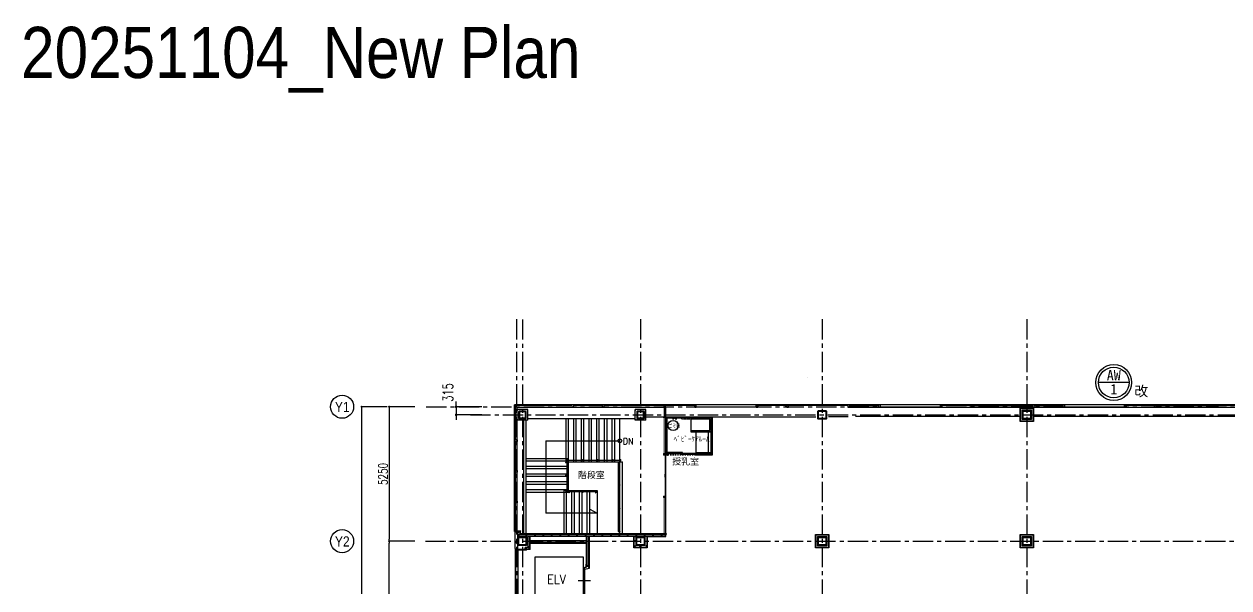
# Model space of a CAD drawing. Extents: x -119186 to 81197, y 1815 to 147180.
# Drawn here: x 212 to 47304, y 40858 to 62880 of the extents above; entities that cross this region are included whole.
import ezdxf
from ezdxf.enums import TextEntityAlignment as Align

# ---------------------------------------------------------------- set-up
doc = ezdxf.new("R2010")
doc.units = 0
doc.header["$LTSCALE"] = 12.7
doc.header["$MEASUREMENT"] = 0
doc.header["$PDMODE"] = 1
doc.header["$PDSIZE"] = -2
doc.linetypes.add('CENTER', pattern=[2, 1.25, -0.25, 0.25, -0.25])
doc.linetypes.add('DASHED1', pattern=[2.5, 1.25, -1.25])
doc.layers.get('0').update_dxf_attribs({"linetype": 'CONTINUOUS'})
doc.layers.get('DEFPOINTS').update_dxf_attribs({"color": 1, "linetype": 'CONTINUOUS'})
for name, color, linetype in [('80_SHELL_TEXT', 7, 'CONTINUOUS'), ('A_寸法', 9, 'CONTINUOUS'), ('A_建具記号', 7, 'CONTINUOUS'), ('A_建築', 8, 'CONTINUOUS'), ('A_建築（下図）', 8, 'CONTINUOUS'), ('A_建築（什器）', 8, 'CONTINUOUS'), ('A_建築（新設・仕上げ）', 2, 'CONTINUOUS'), ('A_建築（軽鉄下地）', 8, 'CONTINUOUS'), ('A_記述', 3, 'CONTINUOUS'), ('A_通り芯', 8, 'CENTER'), ('A_通り記号', 2, 'CENTER'), ('G0-MOJI', 7, 'CONTINUOUS'), ('ZZ-OBJE', 3, 'CONTINUOUS')]:
    doc.layers.add(name, color=color, linetype=linetype)
doc.styles.add('Dim', font='simplex.shx', dxfattribs={"width": 0.7, "bigfont": 'extfont2.shx'})
doc.styles.add('ROMANS', font='romans.shx', dxfattribs={"bigfont": 'bigfont.shx'})
doc.styles.get("Standard").update_dxf_attribs({"font": 'txt', "bigfont": 'BIGFONT.SHX'})
doc.styles.add('Standard-A', font='romans.shx', dxfattribs={"bigfont": 'extfont2.shx'})
doc.styles.add('ゴシック', font='MS Gothic.ttf', dxfattribs={"height": 4})
doc.styles.add('スタイル1', font='MS PGothic.ttf')
doc.styles.add('丸ゴチック', font='HGRSMP.TTF')
doc.dimstyles.new('1-200', dxfattribs={"dimscale": 200, "dimtxt": 3, "dimasz": 1, "dimexe": 1, "dimexo": 1, "dimgap": 1, "dimtad": 1, "dimdec": 0, "dimtxsty": 'Dim', "dimblk": 'DOT', "dimcen": 2.5, "dimadec": 0, "dimazin": 0, "dimtfac": 1, "dimtdec": 0, "dimtix": 1, "dimtmove": 2, "dimatfit": 3, "dimldrblk": '引出線', "dimfxl": 1, "dimlwd": -1, "dimlwe": -1, "dimarcsym": 0})

# ---------------------------------------------------------------- blocks, each defined once
blk = doc.blocks.new('_Dot')
at = {"color": 0, "linetype": 'ByBlock', "lineweight": -2}
blk.add_line((-0.5, 0), (-1, 0), dxfattribs=at)
at = {"color": 0, "linetype": 'ByBlock', "const_width": 0.5}
blk.add_lwpolyline([(-0.25, 0, 1), (0.25, 0, 1)], format="xyb", close=True, dxfattribs=at)
blk = doc.blocks.new('*D7')
at = {"layer": 'A_寸法', "color": 0, "transparency": 16777216}
for p, q in [((15481, 42683), (14481, 42683)), ((14481, 32263), (14481, 42603)), ((15481, 32183), (14481, 32183))]:
    blk.add_line(p, q, dxfattribs=at)
at = {"layer": 'DEFPOINTS', "color": 0, "transparency": 16777216}
for p in [(14481, 42683), (15481, 42683), (15481, 32183)]:
    blk.add_point(p, dxfattribs=at)
at = {"layer": 'A_寸法', "color": 0, "transparency": 16777216, "xscale": 80, "yscale": 80, "zscale": 80}
for p, rotation in [((14481, 42683), 90), ((14481, 32183), 270)]:
    blk.add_blockref('_Dot', p, dxfattribs=dict(at, rotation=rotation))
at = {"layer": 'A_寸法', "color": 0, "transparency": 16777216, "insert": (14241, 37433), "char_height": 360, "attachment_point": 5, "rotation": 90, "style": 'Dim'}
blk.add_mtext('10500', dxfattribs=at)
blk = doc.blocks.new('引出線')
at = {"color": 0, "linetype": 'ByBlock'}
for points in [[(0, 0), (-1.96, -0.4)], [(-1, 0), (0, 0)]]:
    blk.add_lwpolyline(points, dxfattribs=at)
blk = doc.blocks.new('*D8')
at = {"layer": 'A_寸法', "color": 0, "transparency": 16777216}
for p, q in [((15481, 47933), (14481, 47933)), ((14481, 47853), (14481, 42763)), ((15481, 42683), (14481, 42683))]:
    blk.add_line(p, q, dxfattribs=at)
at = {"layer": 'DEFPOINTS', "color": 0, "transparency": 16777216}
for p in [(15481, 47933), (14481, 42683), (15481, 42683)]:
    blk.add_point(p, dxfattribs=at)
at = {"layer": 'A_寸法', "color": 0, "transparency": 16777216, "xscale": 80, "yscale": 80, "zscale": 80}
for p, rotation in [((14481, 47933), 90), ((14481, 42683), 270)]:
    blk.add_blockref('_Dot', p, dxfattribs=dict(at, rotation=rotation))
at = {"layer": 'A_寸法', "color": 0, "transparency": 16777216, "insert": (14241, 45308), "char_height": 360, "attachment_point": 5, "rotation": 90, "style": 'Dim'}
blk.add_mtext('5250', dxfattribs=at)
blk = doc.blocks.new('*D9')
at = {"layer": 'A_寸法', "color": 0, "transparency": 16777216}
for p, q in [((14404, 47933), (13404, 47933)), ((13404, 47853), (13404, 21013)), ((14404, 20933), (13404, 20933))]:
    blk.add_line(p, q, dxfattribs=at)
at = {"layer": 'DEFPOINTS', "color": 0, "transparency": 16777216}
for p in [(14404, 47933), (13404, 20933), (14404, 20933)]:
    blk.add_point(p, dxfattribs=at)
at = {"layer": 'A_寸法', "color": 0, "transparency": 16777216, "xscale": 80, "yscale": 80, "zscale": 80}
for p, rotation in [((13404, 47933), 90), ((13404, 20933), 270)]:
    blk.add_blockref('_Dot', p, dxfattribs=dict(at, rotation=rotation))
at = {"layer": 'A_寸法', "color": 0, "transparency": 16777216, "insert": (13164, 34433), "char_height": 360, "attachment_point": 5, "rotation": 90, "style": 'Dim'}
blk.add_mtext('27000', dxfattribs=at)
blk = doc.blocks.new('*D10')
at = {"layer": 'A_寸法', "color": 0, "transparency": 16777216}
for p, q in [((17099, 48033), (17099, 48133)), ((18099, 47933), (17099, 47933)), ((17099, 47933), (17099, 47618)), ((18099, 47618), (17099, 47618)), ((17099, 47518), (17099, 47418))]:
    blk.add_line(p, q, dxfattribs=at)
at = {"layer": 'DEFPOINTS', "color": 0, "transparency": 16777216}
for p in [(17099, 47618), (18099, 47933), (18099, 47618)]:
    blk.add_point(p, dxfattribs=at)
at = {"layer": 'A_寸法', "color": 0, "transparency": 16777216, "xscale": 100, "yscale": 100, "zscale": 100}
for p, rotation in [((17099, 47933), 270), ((17099, 47618), 90)]:
    blk.add_blockref('_Dot', p, dxfattribs=dict(at, rotation=rotation))
at = {"layer": 'A_寸法', "color": 0, "transparency": 16777216, "insert": (16779, 48491), "char_height": 400, "attachment_point": 5, "rotation": 90, "style": 'Dim'}
blk.add_mtext('315', dxfattribs=at)

msp = doc.modelspace()

# ---------------------------------------------------------------- linework, layer by layer
at = {"layer": 'A_建具記号'}
msp.add_line((43402.6, 48880.9), (42202.6, 48880.9), dxfattribs=at)
for radius in [700.2, 600]:
    msp.add_circle((42802.6, 48880.9), radius, dxfattribs=at)
at = {"layer": 'A_建築', "color": 8, "lineweight": 13}
for points in [[(25231.1, 46102.7), (25231.1, 47507.6)], [(25275.1, 45302.6), (25275.1, 46042.7)], [(25275.1, 45182.7), (25275.1, 44442.6)], [(25231.1, 44382.7), (25231.1, 42977.7)]]:
    msp.add_lwpolyline(points, dxfattribs=at)
at = {"layer": 'A_建築', "color": 8, "lineweight": 25}
msp.add_lwpolyline([(25296.2, 42977.7), (25296.2, 47507.6)], dxfattribs=at)
at = {"layer": 'A_建築', "color": 8, "lineweight": 13}
for points in [[(25206.2, 46102.7), (25247.6, 46102.7), (25247.6, 46042.7), (25206.2, 46042.7)], [(25254.1, 46102.7), (25296.2, 46102.7), (25296.2, 46042.7), (25254.1, 46042.7)], [(25296.2, 45182.7), (25296.2, 45242.7), (25254.1, 45242.7), (25296.2, 45242.7), (25296.2, 45302.6), (25254.1, 45302.6), (25254.1, 45242.7), (25254.1, 45182.7)], [(25206.2, 44382.7), (25247.6, 44382.7), (25247.6, 44442.6), (25206.2, 44442.6)], [(25254.1, 44382.7), (25296.2, 44382.7), (25296.2, 44442.6), (25254.1, 44442.6)]]:
    msp.add_lwpolyline(points, close=True, dxfattribs=at)
at = {"layer": 'A_建築', "color": 8}
for centre, end in [((30833.8, 49065.6), 138.4786), ((25306.2, 45339.1), 180)]:
    msp.add_arc(centre, 0.5, 90, end, dxfattribs=at)
at = {"layer": 'A_建築（下図）', "color": 8, "linetype": 'Continuous'}
for p, q in [((67556.2, 48002.6), (19386.2, 48002.6)), ((19386.2, 43092.6), (19386.2, 48002.6)), ((19416.2, 46642.6), (19416.2, 47942.6)), ((21626.2, 47982.6), (19446.2, 47982.6)), ((19481.4, 47802.6), (19481.4, 47827.6)), ((19901.4, 47827.6), (19481.4, 47827.6)), ((19496.4, 47802.6), (19481.4, 47802.6)), ((19481.4, 47447.6), (19481.4, 47787.6)), ((19496.4, 47787.6), (19481.4, 47787.6)), ((22826.2, 47902.6), (19486.2, 47902.6)), ((19486.2, 47827.6), (19486.2, 47902.6)), ((19496.4, 47787.6), (19496.4, 47802.6)), ((19901.4, 47802.6), (19886.4, 47802.6)), ((19886.4, 47787.6), (19886.4, 47802.6)), ((19901.4, 47787.6), (19886.4, 47787.6)), ((19901.4, 47802.6), (19901.4, 47827.6)), ((19901.4, 47447.6), (19901.4, 47787.6)), ((21686.2, 48002.6), (21626.2, 48002.6)), ((21686.2, 47902.6), (21626.2, 47902.6)), ((21686.2, 47902.6), (21686.2, 48002.6)), ((21686.2, 47902.6), (21686.2, 48002.6)), ((22826.2, 47982.6), (21686.2, 47982.6)), ((22886.2, 48002.6), (22826.2, 48002.6)), ((22826.2, 47902.6), (22826.2, 48002.6)), ((22886.2, 47902.6), (22826.2, 47902.6)), ((22886.2, 47902.6), (22886.2, 48002.6)), ((22886.2, 47902.6), (22886.2, 48002.6)), ((25226.2, 47982.6), (22886.2, 47982.6)), ((25226.2, 47902.6), (22886.2, 47902.6)), ((24096.2, 47802.6), (24096.2, 47827.6)), ((24516.2, 47827.6), (24096.2, 47827.6)), ((24111.2, 47802.6), (24096.2, 47802.6)), ((24096.2, 47447.6), (24096.2, 47787.6)), ((24111.2, 47787.6), (24096.2, 47787.6)), ((24111.2, 47787.6), (24111.2, 47802.6)), ((24516.2, 47802.6), (24501.2, 47802.6)), ((24501.2, 47787.6), (24501.2, 47802.6)), ((24516.2, 47787.6), (24501.2, 47787.6)), ((24516.2, 47802.6), (24516.2, 47827.6)), ((24516.2, 47447.6), (24516.2, 47787.6)), ((25286.2, 48002.6), (25226.2, 48002.6)), ((25226.2, 47902.6), (25226.2, 48002.6)), ((25286.2, 47902.6), (25226.2, 47902.6)), ((25226.2, 47902.6), (25226.2, 47542.6)), ((25286.2, 47902.6), (25286.2, 48002.6)), ((25286.2, 47902.6), (25286.2, 48002.6)), ((26426.2, 47982.6), (25286.2, 47982.6)), ((25286.2, 47902.6), (25286.2, 47542.6)), ((26486.2, 48002.6), (26426.2, 48002.6)), ((26426.2, 47902.6), (26426.2, 48002.6)), ((26426.2, 47972.6), (26426.2, 48002.6)), ((26426.2, 47972.6), (26426.2, 48002.6)), ((26426.2, 48002.6), (26426.2, 47972.6)), ((26486.2, 47902.6), (26426.2, 47902.6)), ((26486.2, 47902.6), (26486.2, 48002.6)), ((26486.2, 47902.6), (26486.2, 48002.6)), ((28826.2, 47922.6), (26486.2, 47922.6)), ((28826.2, 47972.6), (28826.2, 48002.6)), ((28886.2, 48002.6), (28826.2, 48002.6)), ((28886.2, 47972.6), (28826.2, 47972.6)), ((28886.2, 47962.6), (28826.2, 47962.6)), ((28826.2, 47902.6), (28826.2, 47962.6)), ((28886.2, 47902.6), (28826.2, 47902.6)), ((28886.2, 47972.6), (28886.2, 48002.6)), ((28886.2, 47972.6), (28886.2, 48002.6)), ((28886.2, 48002.6), (28886.2, 47972.6)), ((29966.2, 47987.6), (28886.2, 47987.6)), ((28886.2, 47902.6), (28886.2, 47962.6)), ((28886.2, 47902.6), (28886.2, 47962.6)), ((28886.2, 47962.6), (28886.2, 47902.6)), ((29966.2, 47972.6), (29966.2, 48002.6)), ((30026.2, 48002.6), (29966.2, 48002.6)), ((30026.2, 47972.6), (29966.2, 47972.6)), ((30086.2, 48002.6), (30026.2, 48002.6)), ((30026.2, 47902.6), (30026.2, 48002.6)), ((30026.2, 47972.6), (30026.2, 48002.6)), ((30026.2, 47972.6), (30026.2, 48002.6)), ((30026.2, 48002.6), (30026.2, 47972.6)), ((30086.2, 47902.6), (30026.2, 47902.6)), ((30086.2, 47902.6), (30086.2, 48002.6)), ((30086.2, 47902.6), (30086.2, 48002.6)), ((32426.2, 47982.6), (30086.2, 47982.6)), ((31256.2, 47750.6), (31273.2, 47767.6)), ((31256.2, 47484.6), (31256.2, 47750.6)), ((31268.2, 47750.6), (31273.2, 47755.6)), ((31268.2, 47484.6), (31268.2, 47750.6)), ((31273.2, 47767.6), (31539.2, 47767.6)), ((31273.2, 47755.6), (31539.2, 47755.6)), ((31539.2, 47767.6), (31556.2, 47750.6)), ((31539.2, 47755.6), (31544.2, 47750.6)), ((31544.2, 47750.6), (31544.2, 47484.6)), ((31556.2, 47750.6), (31556.2, 47484.6)), ((32486.2, 48002.6), (32426.2, 48002.6)), ((32426.2, 47902.6), (32426.2, 48002.6)), ((32486.2, 47902.6), (32426.2, 47902.6)), ((32486.2, 47902.6), (32486.2, 48002.6)), ((32486.2, 47902.6), (32486.2, 48002.6)), ((32486.2, 47982.6), (33626.2, 47982.6)), ((67556.2, 47902.6), (32486.2, 47902.6)), ((33686.2, 48002.6), (33626.2, 48002.6)), ((33626.2, 47902.6), (33626.2, 48002.6)), ((33686.2, 47902.6), (33626.2, 47902.6)), ((33686.2, 47902.6), (33686.2, 48002.6)), ((33686.2, 47902.6), (33686.2, 48002.6)), ((36026.2, 47922.6), (33686.2, 47922.6)), ((36026.2, 47972.6), (36026.2, 48002.6)), ((36086.2, 48002.6), (36026.2, 48002.6)), ((36086.2, 47972.6), (36026.2, 47972.6)), ((36086.2, 47962.6), (36026.2, 47962.6)), ((36026.2, 47902.6), (36026.2, 47962.6)), ((36086.2, 47902.6), (36026.2, 47902.6)), ((36086.2, 47972.6), (36086.2, 48002.6)), ((36086.2, 47972.6), (36086.2, 48002.6)), ((36086.2, 48002.6), (36086.2, 47972.6)), ((37166.2, 47987.6), (36086.2, 47987.6)), ((36086.2, 47902.6), (36086.2, 47962.6)), ((36086.2, 47902.6), (36086.2, 47962.6)), ((36086.2, 47962.6), (36086.2, 47902.6)), ((37166.2, 47972.6), (37166.2, 48002.6)), ((37226.2, 48002.6), (37166.2, 48002.6)), ((37226.2, 47972.6), (37166.2, 47972.6)), ((37286.2, 48002.6), (37226.2, 48002.6)), ((37226.2, 47902.6), (37226.2, 48002.6)), ((37226.2, 47972.6), (37226.2, 48002.6)), ((37226.2, 47972.6), (37226.2, 48002.6)), ((37226.2, 48002.6), (37226.2, 47972.6)), ((37286.2, 47902.6), (37226.2, 47902.6)), ((37286.2, 47902.6), (37286.2, 48002.6)), ((37286.2, 47902.6), (37286.2, 48002.6)), ((37286.2, 47982.6), (39626.2, 47982.6)), ((39256.2, 47750.6), (39273.2, 47767.6)), ((39256.2, 47484.6), (39256.2, 47750.6)), ((39268.2, 47750.6), (39273.2, 47755.6)), ((39268.2, 47484.6), (39268.2, 47750.6)), ((39273.2, 47767.6), (39539.2, 47767.6)), ((39273.2, 47755.6), (39539.2, 47755.6)), ((39539.2, 47767.6), (39556.2, 47750.6)), ((39539.2, 47755.6), (39544.2, 47750.6)), ((39544.2, 47750.6), (39544.2, 47484.6)), ((39556.2, 47750.6), (39556.2, 47484.6)), ((39686.2, 48002.6), (39626.2, 48002.6)), ((39626.2, 47902.6), (39626.2, 48002.6)), ((39686.2, 47902.6), (39626.2, 47902.6)), ((39686.2, 47902.6), (39686.2, 48002.6)), ((39686.2, 47902.6), (39686.2, 48002.6)), ((39686.2, 47982.6), (40826.2, 47982.6)), ((40886.2, 48002.6), (40826.2, 48002.6)), ((40826.2, 47902.6), (40826.2, 48002.6)), ((40886.2, 47902.6), (40826.2, 47902.6)), ((40886.2, 47902.6), (40886.2, 48002.6)), ((40886.2, 47902.6), (40886.2, 48002.6)), ((43226.2, 47922.6), (40886.2, 47922.6)), ((43226.2, 47972.6), (43226.2, 48002.6)), ((43286.2, 48002.6), (43226.2, 48002.6)), ((43286.2, 47972.6), (43226.2, 47972.6)), ((43286.2, 47962.6), (43226.2, 47962.6)), ((43226.2, 47902.6), (43226.2, 47962.6)), ((43286.2, 47902.6), (43226.2, 47902.6)), ((43286.2, 47972.6), (43286.2, 48002.6)), ((43286.2, 47972.6), (43286.2, 48002.6)), ((43286.2, 48002.6), (43286.2, 47972.6)), ((44366.2, 47987.6), (43286.2, 47987.6)), ((43286.2, 47902.6), (43286.2, 47962.6)), ((43286.2, 47902.6), (43286.2, 47962.6)), ((43286.2, 47962.6), (43286.2, 47902.6)), ((44366.2, 47972.6), (44366.2, 48002.6)), ((44426.2, 48002.6), (44366.2, 48002.6)), ((44426.2, 47972.6), (44366.2, 47972.6)), ((44486.2, 48002.6), (44426.2, 48002.6)), ((44426.2, 47902.6), (44426.2, 48002.6)), ((44426.2, 47972.6), (44426.2, 48002.6)), ((44426.2, 47972.6), (44426.2, 48002.6)), ((44426.2, 48002.6), (44426.2, 47972.6)), ((44486.2, 47902.6), (44426.2, 47902.6)), ((44486.2, 47902.6), (44486.2, 48002.6)), ((44486.2, 47902.6), (44486.2, 48002.6)), ((44486.2, 47982.6), (46826.2, 47982.6)), ((46886.2, 48002.6), (46826.2, 48002.6)), ((46826.2, 47902.6), (46826.2, 48002.6)), ((46886.2, 47902.6), (46826.2, 47902.6)), ((46886.2, 47902.6), (46886.2, 48002.6)), ((46886.2, 47902.6), (46886.2, 48002.6)), ((48026.2, 47982.6), (46886.2, 47982.6)), ((19496.4, 47447.6), (19481.4, 47447.6)), ((19481.4, 47407.6), (19481.4, 47432.6)), ((19496.4, 47432.6), (19481.4, 47432.6)), ((19901.4, 47407.6), (19481.4, 47407.6)), ((19486.2, 43092.6), (19486.2, 47407.6)), ((19496.4, 47447.6), (19496.4, 47432.6)), ((19826.2, 47407.6), (19826.2, 42965.1)), ((19901.4, 47447.6), (19886.4, 47447.6)), ((19886.4, 47447.6), (19886.4, 47432.6)), ((19901.4, 47432.6), (19886.4, 47432.6)), ((19891.2, 47472.6), (24096.2, 47472.6)), ((19901.4, 47407.6), (19901.4, 47432.6)), ((21396.2, 45778.6), (21396.2, 47472.6)), ((21696.2, 45778.6), (21696.2, 47472.6)), ((21996.2, 45778.6), (21996.2, 47472.6)), ((22296.2, 45778.6), (22296.2, 47472.6)), ((22596.2, 45778.6), (22596.2, 47472.6)), ((22896.2, 45778.6), (22896.2, 47472.6)), ((23196.2, 45778.6), (23196.2, 47472.6)), ((23496.2, 42965.1), (23496.2, 47472.6)), ((24111.2, 47447.6), (24096.2, 47447.6)), ((24096.2, 47407.6), (24096.2, 47432.6)), ((24111.2, 47432.6), (24096.2, 47432.6)), ((24516.2, 47407.6), (24096.2, 47407.6)), ((24111.2, 47447.6), (24111.2, 47432.6)), ((24516.2, 47447.6), (24501.2, 47447.6)), ((24501.2, 47447.6), (24501.2, 47432.6)), ((24516.2, 47432.6), (24501.2, 47432.6)), ((24516.2, 47542.6), (25186.2, 47542.6)), ((24516.2, 47407.6), (24516.2, 47432.6)), ((25186.2, 47507.6), (25186.2, 47542.6)), ((25186.2, 47542.6), (25306.2, 47542.6)), ((25306.2, 47507.6), (25186.2, 47507.6)), ((25246.2, 47542.6), (25288.2, 47542.6)), ((25306.2, 47542.6), (25306.2, 47507.6)), ((25306.2, 47542.6), (31156.2, 47542.6)), ((31273.2, 47467.6), (31256.2, 47484.6)), ((31273.2, 47479.6), (31268.2, 47484.6)), ((31539.2, 47479.6), (31273.2, 47479.6)), ((31539.2, 47467.6), (31273.2, 47467.6)), ((31556.2, 47484.6), (31539.2, 47467.6)), ((31544.2, 47484.6), (31539.2, 47479.6)), ((31539.2, 47479.6), (31539.2, 47479.6)), ((31539.2, 47467.6), (31539.2, 47467.6)), ((31651.2, 47552.6), (32426.2, 47552.6)), ((39171.2, 47552.6), (32711.2, 47552.6)), ((39273.2, 47467.6), (39256.2, 47484.6)), ((39273.2, 47479.6), (39268.2, 47484.6)), ((39539.2, 47479.6), (39273.2, 47479.6)), ((39539.2, 47467.6), (39273.2, 47467.6)), ((39556.2, 47484.6), (39539.2, 47467.6)), ((39544.2, 47484.6), (39539.2, 47479.6)), ((39539.2, 47479.6), (39539.2, 47479.6)), ((39539.2, 47467.6), (39539.2, 47467.6)), ((49371.2, 47552.6), (39641.2, 47552.6)), ((19386.2, 46642.6), (19386.2, 46582.6)), ((19486.2, 46642.6), (19386.2, 46642.6)), ((19486.2, 46642.6), (19386.2, 46642.6)), ((19486.2, 46642.6), (19486.2, 46582.6)), ((19486.2, 46582.6), (19386.2, 46582.6)), ((19416.2, 43092.6), (19416.2, 46582.6)), ((21396.2, 45802.6), (19826.2, 45802.6)), ((21376.2, 45754.6), (21376.2, 45742.6)), ((21436.2, 45754.6), (21376.2, 45754.6)), ((21436.2, 45742.6), (21376.2, 45742.6)), ((21396.2, 45784.6), (23496.2, 45784.6)), ((21396.2, 45778.6), (23496.2, 45778.6)), ((21426.2, 45878.6), (21438.2, 45878.6)), ((21426.2, 45818.6), (21426.2, 45878.6)), ((21426.2, 45818.6), (21438.2, 45818.6)), ((21426.2, 45742.6), (21426.2, 44647.1)), ((21436.2, 45754.6), (21436.2, 45742.6)), ((21436.2, 45742.6), (21436.2, 44647.1)), ((21438.2, 45818.6), (21438.2, 45878.6)), ((22026.2, 45838.6), (21438.2, 45838.6)), ((22026.2, 45828.6), (21438.2, 45828.6)), ((21470.2, 45778.6), (21470.2, 44585.1)), ((21476.2, 45778.6), (21476.2, 44585.1)), ((22026.2, 45878.6), (22038.2, 45878.6)), ((22026.2, 45818.6), (22026.2, 45878.6)), ((22026.2, 45818.6), (22038.2, 45818.6)), ((22038.2, 45818.6), (22038.2, 45878.6)), ((22626.2, 45838.6), (22038.2, 45838.6)), ((22626.2, 45828.6), (22038.2, 45828.6)), ((22626.2, 45878.6), (22638.2, 45878.6)), ((22626.2, 45818.6), (22626.2, 45878.6)), ((22626.2, 45818.6), (22638.2, 45818.6)), ((22638.2, 45818.6), (22638.2, 45878.6)), ((23226.2, 45838.6), (22638.2, 45838.6)), ((23226.2, 45828.6), (22638.2, 45828.6)), ((23226.2, 45878.6), (23238.2, 45878.6)), ((23226.2, 45818.6), (23226.2, 45878.6)), ((23226.2, 45818.6), (23238.2, 45818.6)), ((23238.2, 45818.6), (23238.2, 45878.6)), ((23526.2, 45838.6), (23238.2, 45838.6)), ((23526.2, 45828.6), (23238.2, 45828.6)), ((23436.2, 45777.1), (23436.2, 45765.1)), ((23436.2, 45777.1), (23496.2, 45777.1)), ((23436.2, 45765.1), (23496.2, 45765.1)), ((23446.2, 44877.1), (23446.2, 45765.1)), ((23456.2, 44877.1), (23456.2, 45765.1)), ((23496.2, 45777.1), (23496.2, 45765.1)), ((23526.2, 45878.6), (23538.2, 45878.6)), ((23526.2, 45818.6), (23526.2, 45878.6)), ((23526.2, 45818.6), (23538.2, 45818.6)), ((23538.2, 45818.6), (23538.2, 45878.6)), ((19386.2, 45442.6), (19386.2, 45382.6)), ((19486.2, 45442.6), (19386.2, 45442.6)), ((19486.2, 45442.6), (19386.2, 45442.6)), ((19486.2, 45382.6), (19386.2, 45382.6)), ((19486.2, 45442.6), (19486.2, 45382.6)), ((21470.2, 45502.6), (19826.2, 45502.6)), ((21376.2, 45264.6), (21376.2, 45252.6)), ((21436.2, 45264.6), (21376.2, 45264.6)), ((21436.2, 45252.6), (21376.2, 45252.6)), ((21436.2, 45264.6), (21436.2, 45252.6)), ((21476.2, 45202.6), (19826.2, 45202.6)), ((21476.2, 44902.6), (19826.2, 44902.6)), ((23436.2, 44877.1), (23436.2, 44865.1)), ((23436.2, 44877.1), (23496.2, 44877.1)), ((23436.2, 44865.1), (23496.2, 44865.1)), ((23446.2, 43977.1), (23446.2, 44865.1)), ((23456.2, 43977.1), (23456.2, 44865.1)), ((23496.2, 44877.1), (23496.2, 44865.1)), ((21476.2, 44585.1), (19836.2, 44585.1)), ((21376.2, 44647.1), (21376.2, 44635.1)), ((21436.2, 44647.1), (21376.2, 44647.1)), ((21436.2, 44635.1), (21376.2, 44635.1)), ((21406.2, 44585.1), (21406.2, 42965.1)), ((21436.2, 44647.1), (21436.2, 44635.1)), ((21476.2, 44665.1), (22606.2, 44665.1)), ((21476.2, 44659.1), (22606.2, 44659.1)), ((21518.2, 44625.1), (21506.2, 44625.1)), ((21506.2, 44625.1), (21506.2, 44565.1)), ((21518.2, 44565.1), (21506.2, 44565.1)), ((21518.2, 44625.1), (21518.2, 44565.1)), ((22026.2, 44615.1), (21518.2, 44615.1)), ((22026.2, 44605.1), (21518.2, 44605.1)), ((21706.2, 44665.1), (21706.2, 42965.1)), ((22006.2, 44665.1), (22006.2, 42965.1)), ((22026.2, 44625.1), (22038.2, 44625.1)), ((22026.2, 44625.1), (22026.2, 44565.1)), ((22026.2, 44565.1), (22038.2, 44565.1)), ((22038.2, 44625.1), (22038.2, 44565.1)), ((22544.2, 44615.1), (22038.2, 44615.1)), ((22544.2, 44605.1), (22038.2, 44605.1)), ((22306.2, 44665.1), (22306.2, 42965.1)), ((22544.2, 44625.1), (22556.2, 44625.1)), ((22544.2, 44625.1), (22544.2, 44565.1)), ((22544.2, 44565.1), (22556.2, 44565.1)), ((22556.2, 44625.1), (22556.2, 44565.1)), ((22606.2, 44665.1), (22606.2, 42965.1)), ((19416.2, 44242.6), (19386.2, 44242.6)), ((19416.2, 44242.6), (19386.2, 44242.6)), ((19386.2, 44242.6), (19416.2, 44242.6)), ((19386.2, 44242.6), (19386.2, 44182.6)), ((19416.2, 44182.6), (19386.2, 44182.6)), ((19416.2, 44242.6), (19416.2, 44182.6)), ((19426.2, 44242.6), (19426.2, 44182.6)), ((19486.2, 44242.6), (19426.2, 44242.6)), ((19486.2, 44242.6), (19426.2, 44242.6)), ((19426.2, 44242.6), (19486.2, 44242.6)), ((19486.2, 44182.6), (19426.2, 44182.6)), ((19486.2, 44242.6), (19486.2, 44182.6)), ((23436.2, 43977.1), (23436.2, 43965.1)), ((23436.2, 43977.1), (23496.2, 43977.1)), ((23436.2, 43965.1), (23496.2, 43965.1)), ((23446.2, 43077.1), (23446.2, 43965.1)), ((23456.2, 43077.1), (23456.2, 43965.1)), ((23496.2, 43977.1), (23496.2, 43965.1)), ((19386.2, 43057.6), (19386.2, 43092.6)), ((19486.2, 43092.6), (19386.2, 43092.6)), ((19416.2, 43092.6), (19386.2, 43092.6)), ((19416.2, 43092.6), (19386.2, 43092.6)), ((19386.2, 43092.6), (19416.2, 43092.6)), ((19486.2, 43057.6), (19386.2, 43057.6)), ((19486.2, 43057.6), (19386.2, 43057.6)), ((19406.2, 43034.6), (19414.2, 43042.6)), ((19406.2, 42390.6), (19406.2, 43034.6)), ((19414.2, 43042.6), (19498.2, 43042.6)), ((19486.2, 43057.6), (19486.2, 43092.6)), ((19486.2, 43092.6), (19626.2, 43092.6)), ((19486.2, 43067.6), (19626.2, 43067.6)), ((19498.2, 43042.6), (19506.2, 43034.6)), ((19506.2, 42390.6), (19506.2, 43034.6)), ((25186.2, 42945.1), (19506.2, 42945.1)), ((25283.7, 42880.1), (19506.2, 42880.1)), ((19596.2, 42945.1), (19596.2, 43067.6)), ((19604.2, 42945.1), (19604.2, 43067.6)), ((25186.2, 42953.1), (19604.2, 42953.1)), ((19616.2, 42965.1), (19616.2, 43067.6)), ((25186.2, 42965.1), (19616.2, 42965.1)), ((19626.2, 43067.6), (19626.2, 43092.6)), ((19918.7, 42430.1), (19918.7, 42880.1)), ((19983.7, 42365.1), (19983.7, 42880.1)), ((19996.2, 42352.6), (19996.2, 42867.6)), ((24046.2, 42867.6), (19996.2, 42867.6)), ((23436.2, 43077.1), (23436.2, 43065.1)), ((23436.2, 43077.1), (23496.2, 43077.1)), ((23436.2, 43065.1), (23496.2, 43065.1)), ((23496.2, 43077.1), (23496.2, 43065.1)), ((24046.2, 42422.6), (24046.2, 42867.6)), ((24058.7, 42500.1), (24058.7, 42880.1)), ((24553.7, 42880.1), (24553.7, 42435.1)), ((24566.2, 42867.6), (24566.2, 42422.6)), ((24566.2, 42867.6), (25296.2, 42867.6)), ((25186.2, 42942.6), (25186.2, 42977.6)), ((25186.2, 42977.6), (25306.2, 42977.6)), ((25306.2, 42942.6), (25186.2, 42942.6)), ((25283.7, 42880.1), (25283.7, 42942.6)), ((25296.2, 42867.6), (25296.2, 42942.6)), ((25306.2, 42977.6), (25306.2, 42942.6)), ((19406.2, 42701.5), (19506.2, 42601.5)), ((19406.2, 42657.1), (19506.2, 42557.1)), ((19406.2, 42390.6), (19414.2, 42382.6)), ((19498.2, 42382.6), (19506.2, 42390.6)), ((19918.7, 42430.1), (19798.8, 42430.1)), ((19798.8, 42365.1), (19798.8, 42430.1)), ((24566.2, 42422.6), (24046.2, 42422.6)), ((24553.7, 42435.1), (24058.7, 42435.1)), ((19406.2, 42367.6), (19406.2, 42332.6)), ((19506.2, 42367.6), (19406.2, 42367.6)), ((19506.2, 42332.6), (19406.2, 42332.6)), ((19506.2, 42332.6), (19406.2, 42332.6)), ((19406.2, 42332.6), (19406.2, 38832.6)), ((19414.2, 42382.6), (19498.2, 42382.6)), ((19436.2, 38832.6), (19436.2, 42332.6)), ((19506.2, 42367.6), (19506.2, 42332.6)), ((19846.2, 42352.6), (19506.2, 42352.6)), ((19846.2, 42332.6), (19506.2, 42332.6)), ((19506.2, 42332.6), (19506.2, 38832.6)), ((19983.7, 42365.1), (19798.8, 42365.1)), ((19798.8, 42352.6), (19798.8, 42365.1)), ((19996.2, 42352.6), (19798.8, 42352.6)), ((19846.2, 42332.6), (19846.2, 42352.6)), ((20190.2, 42074.8), (22065.2, 42074.8)), ((20190.2, 40274.8), (20190.2, 42074.8)), ((22065.2, 42074.8), (22065.2, 40274.8)), ((22116.2, 41668.8), (22116.2, 40614.8)), ((19406.2, 41182.6), (19406.2, 41122.6)), ((19506.2, 41182.6), (19406.2, 41182.6)), ((19506.2, 41182.6), (19406.2, 41182.6)), ((19406.2, 41182.6), (19406.2, 41122.6)), ((19506.2, 41182.6), (19406.2, 41182.6)), ((19506.2, 41182.6), (19406.2, 41182.6)), ((19506.2, 41122.6), (19406.2, 41122.6)), ((19506.2, 41122.6), (19406.2, 41122.6)), ((19506.2, 41182.6), (19506.2, 41122.6)), ((19506.2, 41182.6), (19506.2, 41122.6)), ((21870.2, 41141.8), (22350.2, 41141.8))]:
    msp.add_line(p, q, dxfattribs=at)
at = {"layer": 'A_建築（下図）', "color": 8}
for p, q in [((31231.2, 47767.6), (31256.2, 47792.6)), ((31231.2, 47467.6), (31231.2, 47767.6)), ((31256.2, 47792.6), (31556.2, 47792.6)), ((31256.2, 47792.6), (31256.2, 47792.6)), ((31556.2, 47792.6), (31581.2, 47767.6)), ((31581.2, 47767.6), (31581.2, 47467.6)), ((39231.2, 47767.6), (39256.2, 47792.6)), ((39231.2, 47467.6), (39231.2, 47767.6)), ((39256.2, 47792.6), (39556.2, 47792.6)), ((39256.2, 47792.6), (39256.2, 47792.6)), ((39556.2, 47792.6), (39581.2, 47767.6)), ((39581.2, 47767.6), (39581.2, 47467.6)), ((19726.2, 47407.6), (19726.2, 42965.1)), ((21496.2, 45802.6), (21496.2, 47472.6)), ((21796.2, 45778.6), (21796.2, 47472.6)), ((22096.2, 45778.6), (22096.2, 47472.6)), ((22396.2, 45778.6), (22396.2, 47472.6)), ((22696.2, 45778.6), (22696.2, 47472.6)), ((22996.2, 45778.6), (22996.2, 47472.6)), ((23296.2, 45778.6), (23296.2, 47472.6)), ((31256.2, 47442.6), (31231.2, 47467.6)), ((31556.2, 47442.6), (31256.2, 47442.6)), ((31581.2, 47467.6), (31556.2, 47442.6)), ((39256.2, 47442.6), (39231.2, 47467.6)), ((39556.2, 47442.6), (39256.2, 47442.6)), ((39581.2, 47467.6), (39556.2, 47442.6)), ((21476.2, 45902.6), (19826.2, 45902.6)), ((21396.2, 45802.6), (21496.2, 45802.6)), ((21476.2, 45778.6), (21476.2, 45902.6)), ((23496.2, 45778.6), (23596.2, 45778.6)), ((23596.2, 42965.1), (23596.2, 45778.6)), ((21470.2, 45602.6), (19826.2, 45602.6)), ((21476.2, 45302.6), (19826.2, 45302.6)), ((21476.2, 45002.6), (19826.2, 45002.6)), ((21406.2, 44685.1), (19836.2, 44685.1)), ((21306.2, 44665.1), (21306.2, 42965.1)), ((21476.2, 44665.1), (21306.2, 44665.1)), ((21406.2, 44685.1), (21406.2, 44585.1)), ((21606.2, 44665.1), (21606.2, 42965.1)), ((21906.2, 44665.1), (21906.2, 42965.1)), ((22206.2, 44665.1), (22206.2, 42965.1))]:
    msp.add_line(p, q, dxfattribs=at)
at = {"layer": 'A_建築（下図）', "color": 8, "linetype": 'Continuous', "flags": 128}
for points in [[(19446.2, 47942.6), (19386.2, 47942.6), (19386.2, 48002.6), (19446.2, 48002.6), (19446.2, 47942.6)], [(19583.4, 47492.6), (19799.4, 47492.6), (19816.4, 47509.6), (19816.4, 47725.6), (19799.4, 47742.6), (19583.4, 47742.6), (19566.4, 47725.6), (19566.4, 47509.6), (19583.4, 47492.6)], [(19583.4, 47501.6), (19799.4, 47501.6), (19807.4, 47509.6), (19807.4, 47725.6), (19799.4, 47733.6), (19583.4, 47733.6), (19575.4, 47725.6), (19575.4, 47509.6), (19583.4, 47501.6)], [(24198.2, 47492.6), (24414.2, 47492.6), (24431.2, 47509.6), (24431.2, 47725.6), (24414.2, 47742.6), (24198.2, 47742.6), (24181.2, 47725.6), (24181.2, 47509.6), (24198.2, 47492.6)], [(24198.2, 47501.6), (24414.2, 47501.6), (24422.2, 47509.6), (24422.2, 47725.6), (24414.2, 47733.6), (24198.2, 47733.6), (24190.2, 47725.6), (24190.2, 47509.6), (24198.2, 47501.6)], [(19824.4, 42532.6), (19558.4, 42532.6), (19541.4, 42549.6), (19541.4, 42815.6), (19558.4, 42832.6), (19824.4, 42832.6), (19841.4, 42815.6), (19841.4, 42549.6), (19824.4, 42532.6)], [(19824.4, 42544.6), (19558.4, 42544.6), (19553.4, 42549.6), (19553.4, 42815.6), (19558.4, 42820.6), (19824.4, 42820.6), (19829.4, 42815.6), (19829.4, 42549.6), (19824.4, 42544.6)], [(24439.2, 42532.6), (24173.2, 42532.6), (24156.2, 42549.6), (24156.2, 42815.6), (24173.2, 42832.6), (24439.2, 42832.6), (24456.2, 42815.6), (24456.2, 42549.6), (24439.2, 42532.6)], [(24439.2, 42532.6), (24173.2, 42532.6), (24156.2, 42549.6), (24156.2, 42815.6), (24173.2, 42832.6), (24439.2, 42832.6), (24456.2, 42815.6), (24456.2, 42549.6), (24439.2, 42532.6)], [(24439.2, 42532.6), (24173.2, 42532.6), (24156.2, 42549.6), (24156.2, 42815.6), (24173.2, 42832.6), (24439.2, 42832.6), (24456.2, 42815.6), (24456.2, 42549.6), (24439.2, 42532.6)], [(24439.2, 42544.6), (24173.2, 42544.6), (24168.2, 42549.6), (24168.2, 42815.6), (24173.2, 42820.6), (24439.2, 42820.6), (24444.2, 42815.6), (24444.2, 42549.6), (24439.2, 42544.6)], [(24439.2, 42544.6), (24173.2, 42544.6), (24168.2, 42549.6), (24168.2, 42815.6), (24173.2, 42820.6), (24439.2, 42820.6), (24444.2, 42815.6), (24444.2, 42549.6), (24439.2, 42544.6)], [(24439.2, 42544.6), (24173.2, 42544.6), (24168.2, 42549.6), (24168.2, 42815.6), (24173.2, 42820.6), (24439.2, 42820.6), (24444.2, 42815.6), (24444.2, 42549.6), (24439.2, 42544.6)], [(31539.2, 42532.6), (31273.2, 42532.6), (31256.2, 42549.6), (31256.2, 42815.6), (31273.2, 42832.6), (31539.2, 42832.6), (31556.2, 42815.6), (31556.2, 42549.6), (31539.2, 42532.6)], [(31539.2, 42544.6), (31273.2, 42544.6), (31268.2, 42549.6), (31268.2, 42815.6), (31273.2, 42820.6), (31539.2, 42820.6), (31544.2, 42815.6), (31544.2, 42549.6), (31539.2, 42544.6)], [(39539.2, 42532.6), (39273.2, 42532.6), (39256.2, 42549.6), (39256.2, 42815.6), (39273.2, 42832.6), (39539.2, 42832.6), (39556.2, 42815.6), (39556.2, 42549.6), (39539.2, 42532.6)], [(39539.2, 42544.6), (39273.2, 42544.6), (39268.2, 42549.6), (39268.2, 42815.6), (39273.2, 42820.6), (39539.2, 42820.6), (39544.2, 42815.6), (39544.2, 42549.6), (39539.2, 42544.6)]]:
    msp.add_lwpolyline(points, close=True, dxfattribs=at)
at = {"layer": 'A_建築（下図）', "color": 8, "flags": 128}
for points in [[(19566.4, 47467.6), (19816.4, 47467.6), (19841.4, 47492.6), (19841.4, 47742.6), (19816.4, 47767.6), (19566.4, 47767.6), (19541.4, 47742.6), (19541.4, 47492.6), (19566.4, 47467.6)], [(24181.2, 47467.6), (24431.2, 47467.6), (24456.2, 47492.6), (24456.2, 47742.6), (24431.2, 47767.6), (24181.2, 47767.6), (24156.2, 47742.6), (24156.2, 47492.6), (24181.2, 47467.6)], [(19541.4, 42857.6), (19841.4, 42857.6), (19866.4, 42832.6), (19866.4, 42532.6), (19841.4, 42507.6), (19541.4, 42507.6), (19516.4, 42532.6), (19516.4, 42832.6), (19541.4, 42857.6)], [(24156.2, 42857.6), (24456.2, 42857.6), (24481.2, 42832.6), (24481.2, 42532.6), (24456.2, 42507.6), (24156.2, 42507.6), (24131.2, 42532.6), (24131.2, 42832.6), (24156.2, 42857.6)], [(31256.2, 42857.6), (31556.2, 42857.6), (31581.2, 42832.6), (31581.2, 42532.6), (31556.2, 42507.6), (31256.2, 42507.6), (31231.2, 42532.6), (31231.2, 42832.6), (31256.2, 42857.6)], [(39256.2, 42857.6), (39556.2, 42857.6), (39581.2, 42832.6), (39581.2, 42532.6), (39556.2, 42507.6), (39256.2, 42507.6), (39231.2, 42532.6), (39231.2, 42832.6), (39256.2, 42857.6)]]:
    msp.add_lwpolyline(points, close=True, dxfattribs=at)
at = {"layer": 'A_建築（下図）', "color": 8, "linetype": 'Continuous', "flags": 128}
for points in [[(19546.2, 43032.6), (19546.2, 43022.6), (19531.2, 43022.6), (19531.2, 43067.6), (19546.2, 43067.6), (19549.2, 43062.6), (19578.2, 43062.6), (19581.2, 43067.6), (19596.2, 43067.6), (19596.2, 43022.6), (19581.2, 43022.6), (19581.2, 43032.6)], [(19566.2, 42895.1), (19576.2, 42895.1), (19576.2, 42880.1), (19531.2, 42880.1), (19531.2, 42895.1), (19536.2, 42898.1), (19536.2, 42927.1), (19531.2, 42930.1), (19531.2, 42945.1), (19576.2, 42945.1), (19576.2, 42930.1), (19566.2, 42930.1)], [(19871.2, 42895.1), (19881.2, 42895.1), (19881.2, 42880.1), (19836.2, 42880.1), (19836.2, 42895.1), (19841.2, 42898.1), (19841.2, 42927.1), (19836.2, 42930.1), (19836.2, 42945.1), (19881.2, 42945.1), (19881.2, 42930.1), (19871.2, 42930.1)], [(19933.7, 42845.1), (19933.7, 42835.1), (19918.7, 42835.1), (19918.7, 42880.1), (19933.7, 42880.1), (19936.7, 42875.1), (19965.7, 42875.1), (19968.7, 42880.1), (19983.7, 42880.1), (19983.7, 42835.1), (19968.7, 42835.1), (19968.7, 42845.1)], [(20201.2, 42895.1), (20211.2, 42895.1), (20211.2, 42880.1), (20166.2, 42880.1), (20166.2, 42895.1), (20171.2, 42898.1), (20171.2, 42927.1), (20166.2, 42930.1), (20166.2, 42945.1), (20211.2, 42945.1), (20211.2, 42930.1), (20201.2, 42930.1)], [(20531.2, 42895.1), (20541.2, 42895.1), (20541.2, 42880.1), (20496.2, 42880.1), (20496.2, 42895.1), (20501.2, 42898.1), (20501.2, 42927.1), (20496.2, 42930.1), (20496.2, 42945.1), (20541.2, 42945.1), (20541.2, 42930.1), (20531.2, 42930.1)], [(20861.2, 42895.1), (20871.2, 42895.1), (20871.2, 42880.1), (20826.2, 42880.1), (20826.2, 42895.1), (20831.2, 42898.1), (20831.2, 42927.1), (20826.2, 42930.1), (20826.2, 42945.1), (20871.2, 42945.1), (20871.2, 42930.1), (20861.2, 42930.1)], [(21191.2, 42895.1), (21201.2, 42895.1), (21201.2, 42880.1), (21156.2, 42880.1), (21156.2, 42895.1), (21161.2, 42898.1), (21161.2, 42927.1), (21156.2, 42930.1), (21156.2, 42945.1), (21201.2, 42945.1), (21201.2, 42930.1), (21191.2, 42930.1)], [(21521.2, 42895.1), (21531.2, 42895.1), (21531.2, 42880.1), (21486.2, 42880.1), (21486.2, 42895.1), (21491.2, 42898.1), (21491.2, 42927.1), (21486.2, 42930.1), (21486.2, 42945.1), (21531.2, 42945.1), (21531.2, 42930.1), (21521.2, 42930.1)], [(21851.2, 42895.1), (21861.2, 42895.1), (21861.2, 42880.1), (21816.2, 42880.1), (21816.2, 42895.1), (21821.2, 42898.1), (21821.2, 42927.1), (21816.2, 42930.1), (21816.2, 42945.1), (21861.2, 42945.1), (21861.2, 42930.1), (21851.2, 42930.1)], [(22181.2, 42895.1), (22191.2, 42895.1), (22191.2, 42880.1), (22146.2, 42880.1), (22146.2, 42895.1), (22151.2, 42898.1), (22151.2, 42927.1), (22146.2, 42930.1), (22146.2, 42945.1), (22191.2, 42945.1), (22191.2, 42930.1), (22181.2, 42930.1)], [(22511.2, 42895.1), (22521.2, 42895.1), (22521.2, 42880.1), (22476.2, 42880.1), (22476.2, 42895.1), (22481.2, 42898.1), (22481.2, 42927.1), (22476.2, 42930.1), (22476.2, 42945.1), (22521.2, 42945.1), (22521.2, 42930.1), (22511.2, 42930.1)], [(22841.2, 42895.1), (22851.2, 42895.1), (22851.2, 42880.1), (22806.2, 42880.1), (22806.2, 42895.1), (22811.2, 42898.1), (22811.2, 42927.1), (22806.2, 42930.1), (22806.2, 42945.1), (22851.2, 42945.1), (22851.2, 42930.1), (22841.2, 42930.1)], [(23171.2, 42895.1), (23181.2, 42895.1), (23181.2, 42880.1), (23136.2, 42880.1), (23136.2, 42895.1), (23141.2, 42898.1), (23141.2, 42927.1), (23136.2, 42930.1), (23136.2, 42945.1), (23181.2, 42945.1), (23181.2, 42930.1), (23171.2, 42930.1)], [(23501.2, 42895.1), (23511.2, 42895.1), (23511.2, 42880.1), (23466.2, 42880.1), (23466.2, 42895.1), (23471.2, 42898.1), (23471.2, 42927.1), (23466.2, 42930.1), (23466.2, 42945.1), (23511.2, 42945.1), (23511.2, 42930.1), (23501.2, 42930.1)], [(23831.2, 42895.1), (23841.2, 42895.1), (23841.2, 42880.1), (23796.2, 42880.1), (23796.2, 42895.1), (23801.2, 42898.1), (23801.2, 42927.1), (23796.2, 42930.1), (23796.2, 42945.1), (23841.2, 42945.1), (23841.2, 42930.1), (23831.2, 42930.1)], [(24108.7, 42845.1), (24108.7, 42835.1), (24123.7, 42835.1), (24123.7, 42880.1), (24108.7, 42880.1), (24105.7, 42875.1), (24076.7, 42875.1), (24073.7, 42880.1), (24058.7, 42880.1), (24058.7, 42835.1), (24073.7, 42835.1), (24073.7, 42845.1)], [(24161.2, 42895.1), (24171.2, 42895.1), (24171.2, 42880.1), (24126.2, 42880.1), (24126.2, 42895.1), (24131.2, 42898.1), (24131.2, 42927.1), (24126.2, 42930.1), (24126.2, 42945.1), (24171.2, 42945.1), (24171.2, 42930.1), (24161.2, 42930.1)], [(24491.2, 42895.1), (24501.2, 42895.1), (24501.2, 42880.1), (24456.2, 42880.1), (24456.2, 42895.1), (24461.2, 42898.1), (24461.2, 42927.1), (24456.2, 42930.1), (24456.2, 42945.1), (24501.2, 42945.1), (24501.2, 42930.1), (24491.2, 42930.1)], [(24503.7, 42845.1), (24503.7, 42835.1), (24488.7, 42835.1), (24488.7, 42880.1), (24503.7, 42880.1), (24506.7, 42875.1), (24535.7, 42875.1), (24538.7, 42880.1), (24553.7, 42880.1), (24553.7, 42835.1), (24538.7, 42835.1), (24538.7, 42845.1)], [(24821.2, 42895.1), (24831.2, 42895.1), (24831.2, 42880.1), (24786.2, 42880.1), (24786.2, 42895.1), (24791.2, 42898.1), (24791.2, 42927.1), (24786.2, 42930.1), (24786.2, 42945.1), (24831.2, 42945.1), (24831.2, 42930.1), (24821.2, 42930.1)], [(25151.2, 42895.1), (25161.2, 42895.1), (25161.2, 42880.1), (25116.2, 42880.1), (25116.2, 42895.1), (25121.2, 42898.1), (25121.2, 42927.1), (25116.2, 42930.1), (25116.2, 42945.1), (25161.2, 42945.1), (25161.2, 42930.1), (25151.2, 42930.1)], [(19808.8, 42380.1), (19798.8, 42380.1), (19798.8, 42365.1), (19843.8, 42365.1), (19843.8, 42380.1), (19838.8, 42383.1), (19838.8, 42412.1), (19843.8, 42415.1), (19843.8, 42430.1), (19798.8, 42430.1), (19798.8, 42415.1), (19808.8, 42415.1)], [(19933.7, 42440.1), (19933.7, 42430.1), (19918.7, 42430.1), (19918.7, 42475.1), (19933.7, 42475.1), (19936.7, 42470.1), (19965.7, 42470.1), (19968.7, 42475.1), (19983.7, 42475.1), (19983.7, 42430.1), (19968.7, 42430.1), (19968.7, 42440.1)], [(19948.7, 42380.1), (19938.7, 42380.1), (19938.7, 42365.1), (19983.7, 42365.1), (19983.7, 42380.1), (19978.7, 42383.1), (19978.7, 42412.1), (19983.7, 42415.1), (19983.7, 42430.1), (19938.7, 42430.1), (19938.7, 42415.1), (19948.7, 42415.1)], [(24108.7, 42670.1), (24108.7, 42660.1), (24123.7, 42660.1), (24123.7, 42705.1), (24108.7, 42705.1), (24105.7, 42700.1), (24076.7, 42700.1), (24073.7, 42705.1), (24058.7, 42705.1), (24058.7, 42660.1), (24073.7, 42660.1), (24073.7, 42670.1)], [(24093.7, 42450.1), (24103.7, 42450.1), (24103.7, 42435.1), (24058.7, 42435.1), (24058.7, 42450.1), (24063.7, 42453.1), (24063.7, 42482.1), (24058.7, 42485.1), (24058.7, 42500.1), (24103.7, 42500.1), (24103.7, 42485.1), (24093.7, 42485.1)], [(24318.7, 42450.1), (24328.7, 42450.1), (24328.7, 42435.1), (24283.7, 42435.1), (24283.7, 42450.1), (24288.7, 42453.1), (24288.7, 42482.1), (24283.7, 42485.1), (24283.7, 42500.1), (24328.7, 42500.1), (24328.7, 42485.1), (24318.7, 42485.1)], [(24518.7, 42450.1), (24508.7, 42450.1), (24508.7, 42435.1), (24553.7, 42435.1), (24553.7, 42450.1), (24548.7, 42453.1), (24548.7, 42482.1), (24553.7, 42485.1), (24553.7, 42500.1), (24508.7, 42500.1), (24508.7, 42485.1), (24518.7, 42485.1)]]:
    msp.add_lwpolyline(points, dxfattribs=at)
at = {"layer": 'A_建築（什器）', "color": 8, "linetype": 'DASHED1', "ltscale": 0.3}
for p, q in [((26563, 47502.6), (25859.9, 47502.6)), ((25927.2, 47444.2), (25927.2, 47502.6)), ((26563, 47444.2), (25927.2, 47444.2)), ((26563, 47444.2), (26563, 47502.6))]:
    msp.add_line(p, q, dxfattribs=at)
at = {"layer": 'A_建築（什器）', "color": 8}
for p, q in [((26966.2, 46152.6), (26966.2, 46952.6)), ((26463.2, 46082.6), (26463.2, 46042.6))]:
    msp.add_line(p, q, dxfattribs=at)
at = {"layer": 'A_建築（什器）', "color": 8, "linetype": 'DASHED1', "ltscale": 3}
for p, q in [((26463.2, 46042.6), (25346.2, 46042.6)), ((27041.2, 46097.6), (26496.2, 46097.6))]:
    msp.add_line(p, q, dxfattribs=at)
at = {"layer": 'A_建築（什器）', "color": 8}
for points in [[(25346.2, 46042.6), (25306.2, 46042.6), (25306.2, 47542.6), (27106.2, 47542.6)], [(25346.2, 46042.6), (25346.2, 47502.6), (27066.2, 47502.6), (27066.2, 46082.6), (26453.2, 46082.6)], [(25588.1, 47502.6), (25570.9, 47435.5), (25636.7, 47502.6)], [(25684.8, 47502.6), (25702.1, 47435.5), (25636.7, 47502.6)], [(27106.2, 47542.6), (27106.2, 46042.6), (26463.2, 46042.6)], [(25346.2, 46042.6), (25356.2, 46042.5), (25356.2, 46082.6), (25346.2, 46082.6)]]:
    msp.add_lwpolyline(points, dxfattribs=at)
for points in [[(27066.2, 47502.6), (26266.2, 47502.6), (26266.2, 46952.6), (27066.2, 46952.6)], [(27016.2, 47452.6), (26266.2, 47452.6), (26266.2, 47002.6), (27016.2, 47002.6)], [(27066.2, 46952.6), (26466.2, 46952.6), (26466.2, 46152.6), (27066.2, 46152.6)], [(25356.2, 46142.6), (25356.2, 46112.6), (25946.2, 46112.6), (25946.2, 46142.6)], [(25896.2, 46112.6), (25896.2, 46082.6), (26496.2, 46082.6), (26496.2, 46112.6)]]:
    msp.add_lwpolyline(points, close=True, dxfattribs=at)
msp.add_circle((25583, 47201.2), 200, dxfattribs=at)
at = {"layer": 'A_建築（新設・仕上げ）', "color": 8}
for p, q in [((22178.7, 42867.6), (22178.7, 41716.8)), ((22293.7, 42867.6), (22293.7, 41656.8)), ((19996.2, 42629.1), (22178.7, 42629.1)), ((19996.2, 42608.1), (22178.7, 42608.1))]:
    msp.add_line(p, q, dxfattribs=at)
for points in [[(39146.2, 47877.6), (39666.2, 47877.6), (39666.2, 47357.6), (39146.2, 47357.6)], [(39158.7, 47865.1), (39653.7, 47865.1), (39653.7, 47370.1), (39158.7, 47370.1)], [(31146.2, 42942.6), (31666.2, 42942.6), (31666.2, 42422.6), (31146.2, 42422.6)], [(31158.7, 42930.1), (31653.7, 42930.1), (31653.7, 42435.1), (31158.7, 42435.1)], [(39146.2, 42942.6), (39666.2, 42942.6), (39666.2, 42422.6), (39146.2, 42422.6)], [(39158.7, 42930.1), (39653.7, 42930.1), (39653.7, 42435.1), (39158.7, 42435.1)]]:
    msp.add_lwpolyline(points, close=True, dxfattribs=at)
at = {"layer": 'A_建築（軽鉄下地）', "color": 8, "ltscale": 50}
for p, q in [((22191.2, 42867.6), (22191.2, 41716.8)), ((22203.7, 42867.6), (22203.7, 41716.8)), ((22268.7, 42867.6), (22268.7, 41656.8)), ((22281.2, 42867.6), (22281.2, 41656.8)), ((19996.2, 42715.1), (22178.7, 42715.1)), ((19996.2, 42650.1), (22178.7, 42650.1))]:
    msp.add_line(p, q, dxfattribs=at)
at = {"layer": 'A_建築（軽鉄下地）', "color": 8}
for points in [[(39223.7, 47800.1), (39588.7, 47800.1), (39588.7, 47435.1), (39223.7, 47435.1)], [(31223.7, 42865.1), (31588.7, 42865.1), (31588.7, 42500.1), (31223.7, 42500.1)], [(39223.7, 42865.1), (39588.7, 42865.1), (39588.7, 42500.1), (39223.7, 42500.1)]]:
    msp.add_lwpolyline(points, close=True, dxfattribs=at)
at = {"layer": 'A_記述', "color": 8}
for p, q in [((20611.2, 46603.6), (20611.2, 43782.6)), ((20611.2, 46603.6), (23496.2, 46603.6)), ((22328.5, 43931.1), (22606.2, 43782.6)), ((22606.2, 43782.6), (20611.2, 43782.6))]:
    msp.add_line(p, q, dxfattribs=at)
msp.add_circle((23496.2, 46603.6), 74.4, dxfattribs=at)
at = {"layer": 'A_通り芯', "color": 8, "ltscale": 50}
for p, q in [((19456.2, 51351), (19456.2, 14056.3)), ((19691.4, 51348.2), (19691.4, 14056.3)), ((24306.2, 51351), (24306.2, 14056.3)), ((31406.2, 51351), (31406.2, 14056.3)), ((39406.2, 51351), (39406.2, 14056.3)), ((15930.1, 47932.6), (73064.9, 47932.6)), ((17655, 47617.6), (73064.9, 47617.6)), ((15899.3, 42682.6), (73034.1, 42682.6))]:
    msp.add_line(p, q, dxfattribs=at)
at = {"layer": 'A_通り記号', "color": 8, "linetype": 'Continuous'}
for centre in [(12643.3, 47932.6), (12643.3, 42682.6)]:
    msp.add_circle(centre, 450, dxfattribs=at)
at = {"layer": 'ZZ-OBJE', "color": 8, "linetype": 'Continuous'}
for p, q in [((22132.2, 41636.8), (22119.2, 41636.8)), ((22119.2, 41636.8), (22119.2, 41591.8)), ((22119.2, 41591.8), (22308.7, 41631.8)), ((22172.7, 41656.8), (22132.2, 41656.8)), ((22132.2, 41656.8), (22132.2, 41636.8)), ((22172.7, 41710.8), (22172.7, 41645.4)), ((22308.7, 41656.8), (22268.7, 41656.8)), ((22308.7, 41631.8), (22308.7, 41656.8))]:
    msp.add_line(p, q, dxfattribs=at)
at = {"layer": 'ZZ-OBJE', "color": 8}
msp.add_lwpolyline([(22247.7, 41710.8), (22247.7, 41716.8), (22178.7, 41716.8), (22178.7, 41785.8), (22172.7, 41785.8), (22172.7, 41710.8)], close=True, dxfattribs=at)

# ---------------------------------------------------------------- texts
at = {"layer": '80_SHELL_TEXT', "color": 8}
msp.add_text('授乳室', height=250, dxfattribs=at).set_placement((25545.8, 45895.7), align=Align.TOP_LEFT)
msp.add_text('階段室', height=250, dxfattribs=at).set_placement((21857.1, 45120.6))
at = {"layer": 'A_建具記号', "style": 'ゴシック'}
for s, p in [('AW', (42803.9, 49163.2)), ('1', (42803.9, 48617.6)), ('改', (43878.2, 48551.6))]:
    msp.add_text(s, height=400, dxfattribs=at).set_placement(p, align=Align.MIDDLE)
at = {"layer": 'A_建築（什器）', "color": 8, "width": 0.7}
msp.add_text('ゴミ箱', height=150, rotation=0.19569, dxfattribs=at).set_placement((25408, 47253.7), align=Align.TOP_LEFT)
at = {"layer": 'A_建築（什器）', "color": 8, "style": 'ROMANS'}
msp.add_text('ﾍﾞﾋﾞｰｹｱﾙｰﾑ', height=200, dxfattribs=at).set_placement((25602.2, 46555.7))
at = {"layer": 'A_記述', "color": 8, "style": 'Standard-A', "width": 0.9}
for s, height, p in [('DN', 250, (23614.9, 46462.6)), ('ELV', 350, (20661, 41014.3))]:
    msp.add_text(s, height=height, dxfattribs=at).set_placement(p)
at = {"layer": 'A_通り記号', "color": 8, "linetype": 'Continuous', "style": 'スタイル1', "width": 0.9}
for s, p in [('Y1', (12649.2, 47925.7)), ('Y2', (12649.2, 42675.7))]:
    msp.add_text(s, height=400, dxfattribs=at).set_placement(p, align=Align.MIDDLE)
at = {"layer": 'G0-MOJI', "color": 3, "style": '丸ゴチック', "width": 0.9}
msp.add_text('20251104_New Plan', height=2000, dxfattribs=at).set_placement((93.7, 60773.8))

# ---------------------------------------------------------------- dimensions: what is measured, and where the dimension line sits
at = {"layer": 'A_寸法', "color": 8}
dim = msp.add_linear_dim(base=(17098.7, 47617.6), p1=(18098.6, 47932.6), p2=(18098.6, 47617.6), angle=270, dimstyle='1-200', override={"dimtxt": 2, "dimasz": 0.5, "dimexe": 0, "dimexo": 0, "dimgap": 0.6}, dxfattribs=at)
dim.commit()
dim.dimension.update_dxf_attribs({"geometry": '*D10', "text_midpoint": (16778.7, 48490.6), "dimtype": 160})
for base, p1, p2, angle, picture, middle in [((13404.1, 20932.6), (14404, 47932.6), (14404, 20932.6), 270, '*D9', (13164.1, 34432.6)), ((14480.7, 42682.6), (15480.6, 47932.6), (15480.6, 42682.6), 270, '*D8', (14240.7, 45307.6)), ((14480.7, 42682.6), (15480.6, 32182.6), (15480.6, 42682.6), 90, '*D7', (14240.7, 37432.6))]:
    dim = msp.add_linear_dim(base=base, p1=p1, p2=p2, angle=angle, dimstyle='1-200', override={"dimtxt": 1.8, "dimasz": 0.4, "dimexe": 0, "dimexo": 0, "dimgap": 0.3}, dxfattribs=at)
    dim.commit()
    dim.dimension.update_dxf_attribs({"geometry": picture, "text_midpoint": middle})

doc.saveas('drawing.dxf')
